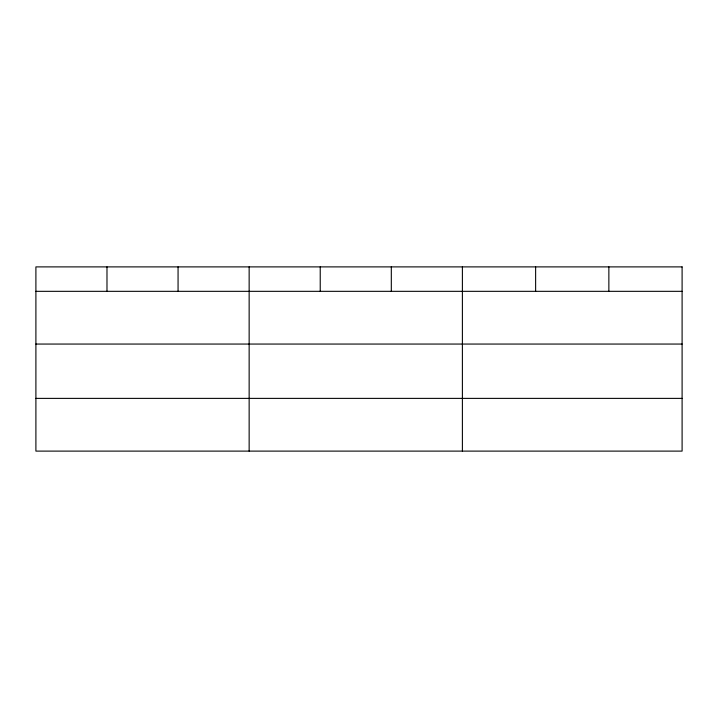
<?xml version="1.0" encoding="UTF-8"?>
<svg xmlns="http://www.w3.org/2000/svg" width="718" height="718" viewBox="0 0 718 718"><rect width="100%" height="100%" fill="white"/><g stroke="black" fill="none" stroke-linecap="round" stroke-linejoin="round"><path stroke-width="1.08" d="M35.9 291.329L682.1 291.329M35.9 344.057L682.1 344.057M35.9 398.382L682.1 398.382M608.864 266.89L608.864 291.329M535.628 266.89L535.628 291.329M462.392 266.89L462.392 451.11M391.31 266.89L391.31 291.329M320.228 266.89L320.228 291.329M249.146 266.89L249.146 451.11M178.064 266.89L178.064 291.329M106.982 266.89L106.982 291.329M682.1 266.89L35.9 266.89L35.9 451.11L682.1 451.11L682.1 266.89"/></g></svg>
